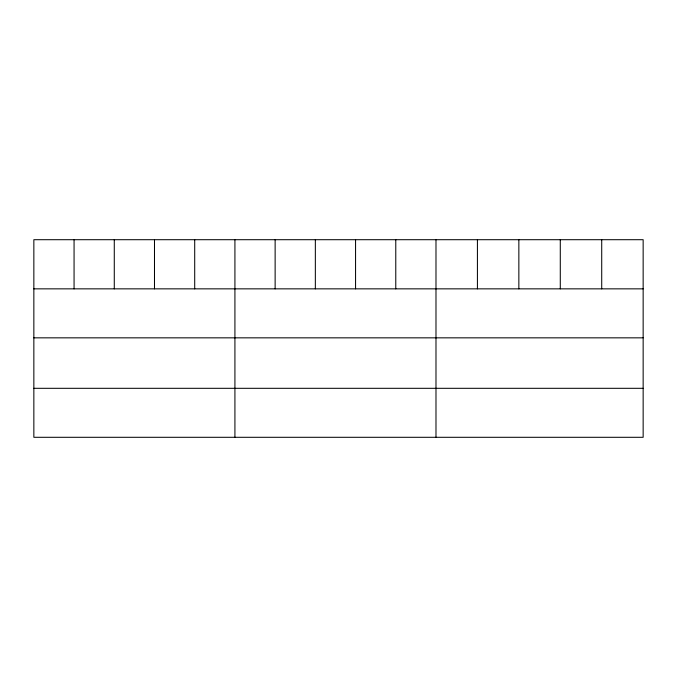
<?xml version="1.0" encoding="UTF-8"?>
<svg xmlns="http://www.w3.org/2000/svg" width="677" height="677" viewBox="0 0 677 677"><rect width="100%" height="100%" fill="white"/><g stroke="black" fill="none" stroke-linecap="round" stroke-linejoin="round"><path stroke-width="1.02" d="M643.15 337.84L643.15 239.7L33.85 239.7L33.85 437.3L643.15 437.3L643.15 337.84L33.85 337.84M33.85 288.851L643.15 288.851M33.85 388.31L643.15 388.31M601.718 239.7L601.718 288.851M560.285 239.7L560.285 288.851M518.853 239.7L518.853 288.851M477.42 239.7L477.42 288.851M435.988 239.7L435.988 437.3M395.774 239.7L395.774 288.851M355.56 239.7L355.56 288.851M315.347 239.7L315.347 288.851M275.133 239.7L275.133 288.851M234.919 239.7L234.919 437.3M194.705 239.7L194.705 288.851M154.491 239.7L154.491 288.851M114.278 239.7L114.278 288.851M74.064 239.7L74.064 288.851"/></g></svg>
